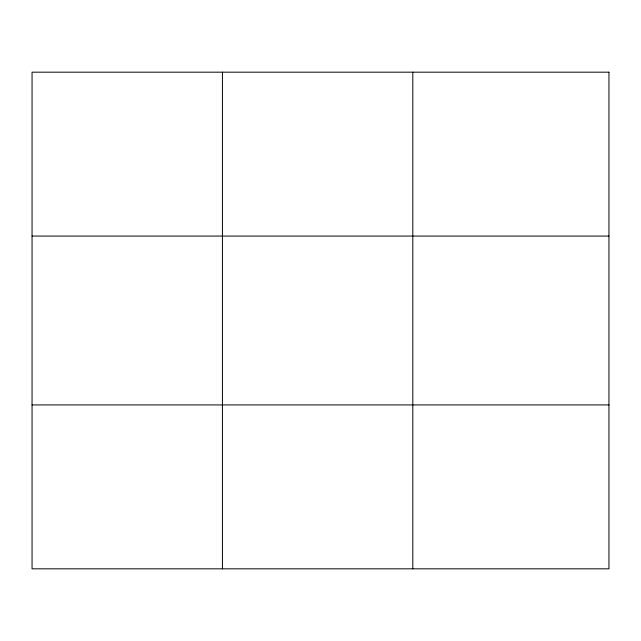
<?xml version="1.0" encoding="UTF-8"?>
<svg xmlns="http://www.w3.org/2000/svg" width="641" height="641" viewBox="0 0 641 641"><rect width="100%" height="100%" fill="white"/><g stroke="black" fill="none" stroke-linecap="round" stroke-linejoin="round"><path stroke-width="0.96" d="M222.427 72.177L222.427 568.823M412.804 72.177L412.804 568.823M32.05 236.072L608.95 236.072M32.05 404.928L608.95 404.928M608.95 72.177L608.95 568.823L32.05 568.823L32.05 72.177L608.95 72.177"/></g></svg>
